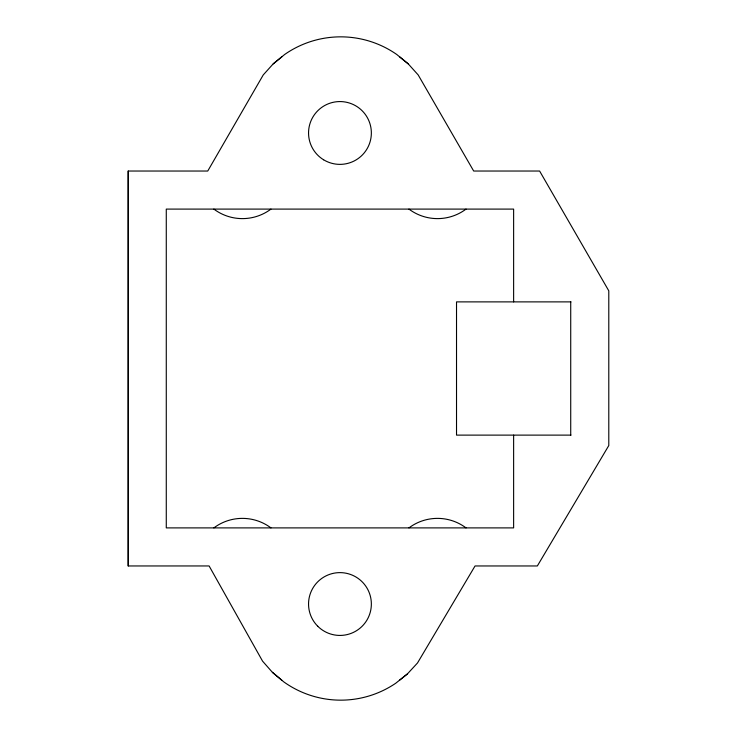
<?xml version="1.0" encoding="UTF-8"?>
<svg xmlns="http://www.w3.org/2000/svg" width="737" height="737" viewBox="0 0 737 737"><rect width="100%" height="100%" fill="white"/><g stroke="black" fill="none" stroke-linecap="round" stroke-linejoin="round"><path stroke-width="1.11" d="M281.746 680.168L272.395 672.319L262.565 661.144L209.105 565.952L128.21 565.961L128.21 171.03L207.742 171.039L263.247 74.925L273.206 63.861L284.731 54.437A97.864 97.864 0 0 1 396.699 54.446L408.215 63.861L418.174 74.925L473.679 171.03L539.613 171.03L608.79 290.829L608.79 445.553L537.347 565.961L475.052 565.961L417.492 662.996L407.395 673.931L399.583 680.168M273.215 63.87L281.81 56.832M407.395 673.931L395.751 683.227A97.864 97.864 0 0 1 283.809 681.9L272.395 672.328M571.009 301.884L456.525 301.884L456.525 435.116L571.009 435.116M399.62 56.832L408.215 63.87M570.724 301.884L570.724 435.116M513.625 301.884L513.625 209.096L166.276 209.096L166.276 527.895L513.625 527.895L513.625 435.116M128.21 171.03L128.21 565.961M466.042 209.096A47.583 47.583 0 0 1 408.943 209.096M213.859 527.895A47.583 47.583 0 0 1 270.958 527.895M270.958 209.096A47.583 47.583 0 0 1 213.859 209.096M408.943 527.895A47.583 47.583 0 0 1 466.042 527.895M323.598 159.782A31.405 31.405 0 0 0 371.347 133.729A31.405 31.405 0 0 0 324.916 105.4A31.405 31.405 0 0 0 323.598 159.782M317.748 626.238A31.405 31.405 0 0 0 370.287 612.152A31.405 31.405 0 0 0 331.825 573.69A31.405 31.405 0 0 0 317.748 626.238"/></g></svg>
